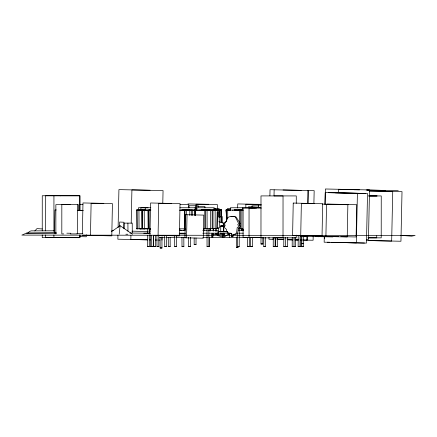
<?xml version="1.0" encoding="UTF-8"?>
<svg xmlns="http://www.w3.org/2000/svg" width="437" height="437" viewBox="0 0 437 437"><rect width="100%" height="100%" fill="white"/><g stroke="black" fill="none" stroke-linecap="round" stroke-linejoin="round"><path stroke-width="0.66" d="M42.242 234.953L42.242 237.657L78.578 237.673M42.242 230.894L42.263 195.743L80.069 195.771L80.058 210.645M45.661 234.959L45.661 237.662L80.042 237.684L80.047 234.98M45.666 230.905L45.683 195.749M53.915 237.673L53.915 234.969M53.92 231.588L53.937 195.76M55.86 233.91L55.865 204.658L78.387 204.647L78.381 210.093M77.425 204.663L77.415 233.91L70.242 233.91M79.578 234.986L79.572 237.69L46.131 237.657M79.589 210.65L79.6 195.776L46.153 195.743M195.235 210.465L195.241 207.75L179.886 207.75M237.209 247.653L236.335 247.642L236.335 236.98M239.241 228.66L239.219 246.648L237.357 246.643L237.367 233.32M238.651 228.813L239.345 228.802L239.345 226.808M239.345 225.481L239.361 210.186L241.208 210.093M240.634 228.764L242.961 228.791L240.437 228.813L240.459 210.197L226.071 210.071L226.634 220.712M241.852 228.808L241.874 210.192L242.972 210.186M296.253 235.139L296.253 237.843L260.971 237.826L260.993 195.913L296.275 195.929L296.27 203.369M376.721 235.822L376.721 237.854L368.101 237.843M196.694 210.465L196.699 207.75L214.25 207.75L214.245 210.465M215.446 209.869L215.452 208.509M248.298 246.659L247.446 246.637L247.473 237.313M247.446 246.637L249.308 246.648L249.33 237.324M250.505 237.313L250.488 246.643L251.543 246.659L252.34 246.648L252.357 237.324M265.663 237.324L265.636 246.648L264.527 246.654L263.773 246.643L263.801 237.313M227.48 210.552L227.491 208.509L230.818 208.509M230.375 210.465L230.386 207.75L254.968 207.75M242.633 210.465L242.65 207.75M262.85 237.307L262.828 243.972L261.758 243.972L260.971 243.961L260.998 237.296M277.604 237.324L277.561 246.654L276.872 246.659L275.698 246.637L275.736 237.313M251.996 207.87L252.007 205.832L258.813 205.832M258.546 207.788L258.562 205.068L261.282 205.068M275.141 237.324L275.097 246.654L273.961 246.654L273.229 246.637L273.278 237.307M285.689 237.329L285.634 246.654L284.924 246.654L283.771 246.637L283.821 237.307M286.677 246.654L285.803 246.637L287.666 246.654L287.715 237.329M293.194 246.643L295.559 246.659L295.614 237.329M293.03 246.648L292.195 246.637L292.244 237.307M292.184 246.632L293.986 246.659L294.101 237.329M298.225 235.308L298.143 246.632L298.93 246.648L299.995 246.659L300.082 235.33M299.624 246.654L299.094 246.632L300.956 246.659L301.027 235.996M303.715 235.996L303.639 246.659L302.95 246.648L301.776 246.632L301.847 235.975M82.364 233.839L82.981 202.937L112.435 203.637L111.79 235.882L82.342 235.182M86.329 234.762L86.291 236.778L79.594 236.614M149.946 235.221L150.59 202.976L180.044 203.675L179.399 235.92L154.632 235.33M188.708 207.941L188.779 204.582L180.077 204.374M196.033 206.237L196.076 204.221L208.793 204.27M217.315 208.629L217.397 204.598L187.943 203.899M237.662 207.957L237.744 203.926L261.173 204.483M245.807 207.608L245.873 204.248L258.595 204.303M318.611 235.428L318.584 236.772L316.066 236.499M117.946 235.128L117.859 239.203L147.28 239.842M118.105 227.655L118.924 189.614L163.061 190.576L162.782 203.478M130.931 235.423L130.843 239.498L147.711 239.837M131.193 223.198L131.914 189.909L150.071 190.275M161.996 240.164L162.067 236.767M186.561 237.843L187.058 214.742M269.006 237.247L268.963 239.285L273.644 239.389M269.902 195.814L270.033 189.696L314.165 190.658L313.892 203.566M273.081 239.416L273.125 237.378M274.015 195.94L274.146 189.827M306.823 240.142L306.911 236.067M307.61 203.462L307.888 190.554M307.479 236.062L307.391 240.137L303.431 240.055M308.183 203.456L308.456 190.548M313.187 236.171L313.1 240.246L303.507 240.071M324.27 236.761L324.156 242.196L366.457 243.092L367.528 193.504L325.221 192.608L324.97 204.155M324.325 238.575L324.369 236.537M325.057 204.614L325.396 188.986L369.527 189.948L368.462 239.536L366.457 239.492M338.309 192.684L338.38 189.287L356.543 189.653M119.536 225.978L119.629 222.034L123.955 222.253L123.808 228.174M203.871 231.113L204.003 228.469M213.119 233.156L212.917 237.122L211.699 236.581M213.218 231.173L213.354 228.529M223.28 233.156L222.985 237.122L217.167 235.396M223.433 231.173L223.979 223.897M119.186 234.237L120.104 225.721L132.498 234.237M185.217 229.791L185.375 228.469M213.07 229.851L213.245 228.529M231.621 236.062L231.801 234.778M179.514 229.791L179.711 228.469M216.539 209.951L214.616 209.738M34.823 230.976L36.965 228.6L42.323 228.95M203.953 228.813L217.801 228.567L212.082 228.485M400.871 235.439L415.15 235.45L411.616 236.166L402.455 235.483L21.85 235.101L26.422 233.145L27.706 233.101L29.618 231.413L31.087 230.867L54.013 230.791M111.479 231.648L120.104 225.721M226.803 221.046L223.597 223.236L223.859 231.173M229.392 233.462L224.05 237.122L223.924 233.156M183.076 230.507L185.61 229.938M208.629 246.659L209.492 246.637L209.47 237.313M185.801 229.654L181.24 230.649L179.361 230.081M263.773 246.643L264.642 246.632M221.472 217.205L221.45 209.891L195.148 210.159L195.153 215.479M150.366 228.802L148.209 228.813L148.094 210.197L150.47 210.159M238.788 210.05L239.979 209.864M259.174 207.438L248.413 207.247L249.811 207.198M164.667 235.33L164.727 246.654L165.612 246.637M165.71 246.654L166.59 246.637L166.53 235.308M160.051 237.351L160.122 248.008L160.98 247.992M161.122 248.003L161.985 247.987L161.914 237.324M273.229 246.637L274.119 246.637M232.32 210.186L232.91 210.126M194.776 215.441L194.771 210.126L196.797 210.022M226.071 210.071L230.157 210.082M195.246 215.468L195.148 210.159L196.797 210.131L194.771 210.126L196.841 210.11M237.357 246.643L239.219 246.648M144.221 210.175L148.154 210.186L148.269 228.802L144.336 228.791L144.221 210.175L145.166 210.148M174.658 235.991L174.707 246.654L176.57 246.637L176.526 235.98M176.57 246.637L174.734 246.654M275.698 246.637L277.561 246.654M168.267 237.329L168.321 246.654L170.19 246.637L170.135 237.307M236.335 247.642L238.198 247.642L237.324 247.632M195.306 210.033L196.672 210.028L182.267 210.126M188.604 237.324L188.631 246.648L189.729 246.654L190.488 246.643L190.461 237.313M181.956 237.324L182.005 246.654L183.125 246.654L183.868 246.637L183.819 237.307M216.681 209.886L215.386 209.88M194.154 237.979L194.181 244.644L195.235 244.644L196.033 244.633L196.005 237.968M258.841 207.357L248.085 207.209L248.74 207.231M207.018 228.66L207.045 246.648L209.492 246.637M208.87 228.649L208.902 246.643L207.646 246.648L208.159 246.659M237.466 210.093L234.123 210.192M283.771 246.637L285.634 246.654M216.266 209.978L218.91 209.88L219.527 227.901L217.539 227.977M156.91 235.33L156.981 246.659L158.833 246.632L158.768 235.308M158.833 246.637L156.981 246.659M147.356 235.33L147.427 246.659L148.531 246.648L149.29 246.637L149.214 235.308M151.672 235.33L151.748 246.659L152.071 246.648M260.976 243.955L261.796 243.95M262.823 243.972L262.003 243.977M140.058 210.181L136.36 210.17L138.305 210.121M141.796 210.197L142.566 210.192L142.691 228.808L141.921 228.813L141.796 210.197L147.782 210.142M141.921 228.813L142.211 228.802L142.096 211.519M170.19 246.637L168.321 246.654M265.636 246.648L264.767 246.659M140.326 210.159L139.774 210.175L142.085 210.186M140.452 228.775L139.9 228.791L146.903 228.791M254.443 207.433L258.076 207.428L250.439 207.198M197.906 210.186L199.627 210.137M150.252 235.33L150.328 246.659L154.026 246.654L155.512 246.632L155.435 235.308M151.836 246.659L152.185 246.632L151.748 246.659M154.458 246.643L153.447 246.637M141.167 228.775L139.791 228.808L141.55 228.813M144.5 228.775L143.123 228.808L144.882 228.813M142.965 228.77L136.841 228.813L136.721 210.197L137.311 210.181M136.841 228.813L137.431 228.802L136.481 228.786M254.449 207.28L248.413 207.247L252.373 207.193M179.809 210.192L195.415 210.093M204.887 210.11L199.436 210.192M204.795 228.802L204.762 210.186L215.13 210.093L215.162 228.709M275.075 246.654L274.207 246.654M185.255 210.115L179.891 210.186M239.744 210.131L242.513 210.115M195.235 207.875L196.426 207.859M188.74 210.099L192.69 210.142L192.706 215.463M228.518 210.148L229.671 210.131M293.986 246.659L293.648 246.648L295.559 246.654M60.126 195.754L60.738 195.749M136.825 210.153L142.844 210.153M144.953 210.192L149.241 210.148M217.194 209.978L218.473 209.968L216.441 209.978M227.994 209.907L226.175 209.929L226.65 220.57M60.098 237.668L60.716 237.662M148.285 246.654L147.438 246.659M148.433 246.643L149.29 246.637M151.142 246.648L150.333 246.659M151.366 246.643L151.989 246.632M154.698 246.643L155.512 246.632M152.606 246.648L152.152 246.654M152.753 246.637L153.731 246.659M208.039 246.637L208.842 246.637M136.36 210.17L138.387 210.148M213.671 209.968L217.528 209.929L214.501 209.864M143.571 228.791L145.057 228.775M142.566 210.192L145.046 210.175M195.263 209.973L197.092 209.957L195.104 209.951M258.775 207.384L252.215 207.389L260.938 207.504M148.094 210.197L150.825 210.181M184.971 210.197L185.031 228.813L184.403 228.802L184.348 210.186L189.8 210.175L189.816 215.49M208.127 210.099L209.197 210.093M184.403 228.802L179.339 228.813M26.422 233.145L56.187 232.965L27.706 233.101M182.879 246.654L182.005 246.654M182.988 246.637L183.868 246.637M215.49 209.957L221.652 209.929M239.918 210.077L242.491 210.077M214.201 210.033L215.474 210.028M194.989 244.649L194.181 244.644M195.219 244.627L196.027 244.627M189.483 246.659L188.642 246.654M189.636 246.632L190.488 246.643M301.776 246.632L303.639 246.659M227.18 210.11L230.365 210.11M238.307 210.099L242.994 210.11L240.683 210.148M240.459 210.197L241.874 210.192M299.11 246.632L299.509 246.637M161.985 247.987L160.122 248.008M369.03 195.94L381.244 195.945L381.217 237.859L368.041 237.843M368.719 195.929L377.213 195.934M259.179 207.4L251.843 207.285L258.644 207.324M150.831 207.75L140.9 207.75L140.911 210.465M261.392 208.088L243.092 208.088L243.087 237.34L261.386 237.34M195.12 208.509L197.12 208.509M213.677 208.509L219.079 208.509L219.084 209.869M206.106 210.093L212.994 210.142L213.027 228.759M238.089 210.093L242.628 210.082L241.273 210.082M242.508 210.148L234.172 210.126M219.145 216.572L222.269 216.572L222.269 223.165M224.11 225.787L220.734 225.787L220.734 231.708M220.734 225.962L224.028 225.962M220.734 226.137L224.028 226.137M220.734 226.317L224.083 226.317M241.912 229.982L243.42 229.982M242.071 230.042L243.442 230.042M242.049 230.102L243.442 230.102M242.049 230.452L243.404 230.452M243.343 230.627L241.912 230.627L241.912 228.633M202.801 230.649L207.4 230.649M208.378 230.649L217.937 230.649L217.937 233.189M238.607 230.649L243.305 230.649M218.2 231.37L227.065 231.37M218.582 231.452L227.06 231.392M218.582 231.534L227.054 231.49M218.582 231.577L227.054 231.626M218.582 231.67L227.054 231.708M218.587 231.741L227.065 231.79M143.718 233.189L149.864 233.189M179.252 233.189L185.337 233.189M202.801 233.189L207.4 233.189M208.711 233.189L230.692 233.189M238.607 233.189L243.223 233.189M215.392 233.254L218.549 233.254L218.549 227.977M220.734 233.527L224.083 233.527M224.11 233.708L220.734 233.708L220.734 233.058M228.169 233.708L229.518 233.708M125.84 234.237L127.839 234.237M215.911 234.44L224.733 234.44M228.136 234.44L229.501 234.44M303.147 236.237L307.91 236.237M159.385 237.482L165.219 237.482M166.573 237.482L175.275 237.482M176.597 237.482L185.337 237.482M202.801 237.482L207.635 237.482M208.711 237.482L237.51 237.482M238.607 237.482L247.839 237.482M249.15 237.482L261.381 237.482M274.228 195.918L283.039 195.929L283.018 237.843L274.207 237.832M368.79 195.929L376.743 195.94M70.21 204.658L61.825 204.653L61.814 233.904L63.742 233.91M248.413 207.247L259.043 207.264M256.475 208.094L249.052 208.083L249.041 237.335L256.464 237.346M228.114 209.935L226.175 209.929L227.043 209.978M231.528 236.707L232.839 236.707L232.866 234.636L235.849 233.91L236.696 231.894L237.215 227.617L238.383 226.83L238.405 225.481L237.706 224.7L238.427 223.859L238.438 223.154L235.401 217.02L234.609 216.605L230.949 216.523M298.149 246.632L298.974 246.643M201.364 210.126L206.357 210.148M136.721 210.197L137.136 210.197L137.256 228.813M314.083 203.434L301.366 203.38L300.722 235.625L312.1 235.674M171.441 203.352L158.718 203.298L158.074 235.543L170.796 235.598M103.831 203.314L91.115 203.26L90.47 235.505L103.187 235.559M348.142 204.418L326.548 204.363L325.904 236.608L338.62 236.663M228.196 209.94L226.175 209.929L227.835 209.951M340.805 236.636L347.497 236.663M208.553 246.632L207.045 246.648M148.099 207.772L138.474 207.712L138.485 209.755M129.898 233.019L150.164 233.26M251.297 246.659L250.554 246.648M251.532 246.632L252.34 246.648M251.843 207.285L258.66 207.34M238.547 210.082L243.01 210.175M239.345 228.802L240.437 228.813M303.513 243.529L301.803 243.502L302.24 243.513M248.456 246.632L249.308 246.648M259.119 207.438L256.098 207.4L257.093 207.428M299.727 246.637L300.956 246.659M286.792 246.637L287.666 246.654M253.684 207.253L258.742 207.318M179.219 233.811L185.304 233.904M211.672 234.33L218.429 234.44M328.848 204.592L333.573 204.68M300.514 236.324L332.928 236.925M367.118 190.051L385.281 190.417M283.018 189.997L301.18 190.363M281.952 239.585L283.897 239.623M287.142 239.689L292.331 239.793M354.134 189.751L359.482 189.871M366.168 190.013L398.265 190.712M369.707 190.974L402.013 191.657L400.947 241.246L366.621 240.519M328.411 192.641L365.518 193.46M256.574 207.466L257.207 207.482M82.637 210.399L77.409 210.29L83.352 210.421M56.253 209.968L54.942 209.94L54.445 233.041L56.417 233.085M66.817 233.183L70.887 233.265M76.928 233.396L82.855 233.527M276.987 239.46L283.602 239.629M298.389 239.929L294.882 239.88L298.165 239.913L295.516 239.886M300.853 240.011L302.399 240.011M277.042 239.498L283.635 239.64M300.793 240L302.114 240.028M327.346 242.229L329.995 242.289M331.322 242.317L364.453 243.043M149.29 239.886L150.623 239.913M155.304 240.017L157.315 240.06M158.647 240.088L159.986 240.121M369.571 190.958L392.732 191.477L391.667 241.066L368.506 240.547M335.326 192.81L357.417 193.307L356.352 242.896L334.261 242.393M327.291 204.041L356.745 204.74L356.1 236.985L341.373 236.636M322.271 204.112L347.868 204.74L347.224 236.985L317.775 236.286M79.572 204.358L82.915 204.434M315.601 236.215L317.612 236.264M111.883 230.654L113.227 230.687M132.001 231.151L147.433 231.544M181.552 209.864L196.579 210.334M138.005 209.858L140.632 209.946M238.913 210.11L239.274 210.126M200.938 209.864L217.462 210.394L216.883 228.42L214.239 228.333M148.782 231.588L150.126 231.632M142.926 209.864L145.368 209.946M148.913 209.864L150.814 209.929M233.948 209.864L242.622 210.197M149.066 209.864L150.301 209.907M166.59 246.637L164.727 246.654M144.035 209.864L145.286 209.913M194.864 207.919L196.89 208.061M185.266 209.864L187.511 210.05M305.556 236.237L307.222 236.395M205.614 209.864L206.739 210.05M229.665 233.358L231.839 233.686M218.861 221.706L224.028 223.236M179.394 229.704L181.83 230.457M226.699 220.712L226.235 210.077L226.65 220.729M127.91 223.121L127.97 231.299M204.948 207.859L204.942 206.504L195.601 206.504L195.612 208.542M198.3 207.1L198.289 205.74L188.953 205.74L188.964 207.777M150.099 228.813L149.962 230.162L149.957 228.835M149.099 210.192L149.203 233.309M147.313 228.671L147.34 233.336M138.939 210.186L139.053 228.802M132.28 232.659L132.236 223.121L124.081 223.121L124.108 228.573M221.455 217.216L221.433 209.902L220.538 209.88L220.559 217.194M219.358 209.88L219.379 217.194M191.674 210.159L191.69 215.479M186.424 210.192L186.441 214.846M145.253 207.75L145.264 210.465M217.151 211.956L217.178 228.578M212.158 210.159L212.191 228.775M210.361 210.175L210.388 228.791M207.072 210.192L207.105 228.808M205.576 210.197L205.608 228.813M242.049 228.633L242.049 230.627M229.37 233.189L229.37 237.482M227.715 210.246L227.715 218.407M227.715 231.916L227.715 233.189M222.81 235.024L222.81 237.482M221.493 222.477L221.493 216.523L220.958 216.523L220.958 222.477M219.172 217.129L219.265 211.306L218.861 211.737L218.861 217.178M216.441 228.622L216.441 231.271M215.392 228.638L215.392 231.277M211.994 233.189L211.994 237.482M210.568 228.535L210.568 230.949M209.935 228.535L209.935 230.949M224.694 226.284L224.673 227.808L226.497 229.403L226.71 231.697L228.851 233.282L231.648 233.669L231.26 236.685L232.943 236.717L232.97 234.642L236.794 233.997L237.865 232.003L238.52 227.737L239.263 227.666L240.017 226.983L240.033 225.634L239.132 224.831L240.06 224.012L240.071 223.307L236.144 217.091C233.637 216.233 230.512 216.004 228.087 217.342L225.59 222.466L224.738 223.356L224.722 224.678L225.175 225.448L224.694 226.284M293.232 203.058L292.593 235.303L322.042 236.002L322.686 203.757L293.232 203.058M185.446 214.698L184.949 237.799L203.26 238.203L203.757 215.102L185.446 214.698M143.09 210.142L139.785 210.186L143.112 210.153M217.56 228.546L217.134 228.551L217.56 228.546M196.907 210.077L195.071 210.071L196.912 210.093M292.888 239.837L287.584 239.716L292.877 239.831M153.66 246.659L153.584 235.33L153.611 246.632"/></g></svg>
